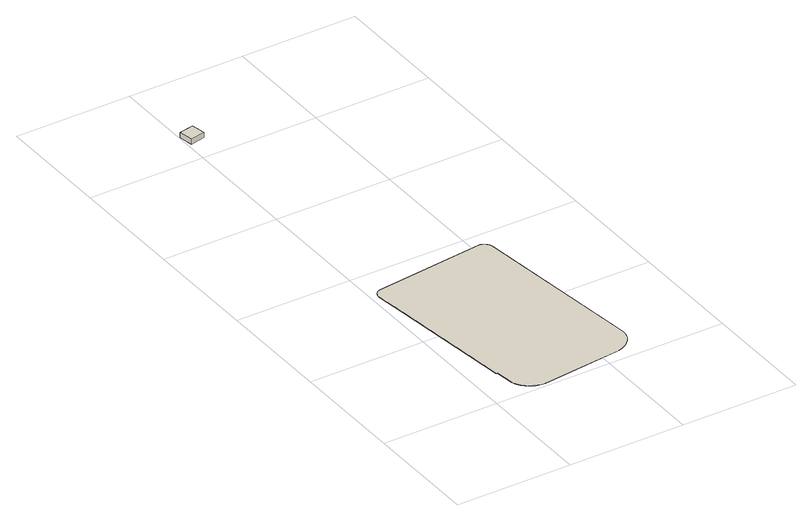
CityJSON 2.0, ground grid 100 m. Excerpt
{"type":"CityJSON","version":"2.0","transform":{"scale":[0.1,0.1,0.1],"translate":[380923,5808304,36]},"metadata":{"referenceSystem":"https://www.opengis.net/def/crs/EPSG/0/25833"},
"CityObjects":{
"building1":{"type":"Building","attributes":{"Gemeindeschluessel":"11000006","BezugspunktDach":"2200","function":"51006_1440","measuredHeight":0.32,"storeysAboveGround":0},"address":[{"country":"Germany","locality":"Berlin"}],"geometry":[{"type":"Solid","lod":"1","boundaries":[[[[0,1,2,3,4,5,6,7,8,9,10,11,12,13,14,15,16,17,18,19,20,21,22,23,24,25,26,27,28,29,30,31,32,33,34,35,36,37,38,39,40,41,42,43,44,45,46,47,48,49,50,51,52,53,54,55,56,57,58,59,60,61,62,63,64]],[[65,66,67,68,69,70,71,72,73,74,75,76,77,78,79,80,81,82,83,84,85,86,87,88,89,90,91,92,93,94,95,96,97,98,99,100,101,102,103,104,105,106,107,108,109,110,111,112,113,114,115,116,117,118,119,120,121,122,123,124,125,126,127,128,129]],[[65,129,64,63]],[[66,65,63,62]],[[67,66,62,61]],[[68,67,61,60]],[[69,68,60,59]],[[70,69,59,58]],[[71,70,58,57]],[[72,71,57,56]],[[73,72,56,55]],[[74,73,55,54]],[[75,74,54,53]],[[76,75,53,52]],[[77,76,52,51]],[[78,77,51,50]],[[79,78,50,49]],[[80,79,49,48]],[[81,80,48,47]],[[82,81,47,46]],[[83,82,46,45]],[[84,83,45,44]],[[85,84,44,43]],[[86,85,43,42]],[[87,86,42,41]],[[88,87,41,40]],[[89,88,40,39]],[[90,89,39,38]],[[91,90,38,37]],[[92,91,37,36]],[[93,92,36,35]],[[94,93,35,34]],[[95,94,34,33]],[[96,95,33,32]],[[97,96,32,31]],[[98,97,31,30]],[[99,98,30,29]],[[100,99,29,28]],[[101,100,28,27]],[[102,101,27,26]],[[103,102,26,25]],[[104,103,25,24]],[[105,104,24,23]],[[106,105,23,22]],[[107,106,22,21]],[[108,107,21,20]],[[109,108,20,19]],[[110,109,19,18]],[[111,110,18,17]],[[112,111,17,16]],[[113,112,16,15]],[[114,113,15,14]],[[115,114,14,13]],[[116,115,13,12]],[[117,116,12,11]],[[118,117,11,10]],[[119,118,10,9]],[[120,119,9,8]],[[121,120,8,7]],[[122,121,7,6]],[[123,122,6,5]],[[124,123,5,4]],[[125,124,4,3]],[[126,125,3,2]],[[127,126,2,1]],[[128,127,1,0]],[[129,128,0,64]]]]}]},
"building2":{"type":"Building","attributes":{"Gemeindeschluessel":"11000006","BezugspunktDach":"2200","function":"31001_2512","measuredHeight":4.53,"storeysAboveGround":1},"address":[{"country":"Germany","locality":"Berlin","thoroughfareNumber":"20A (3)","thoroughfareName":"Sachtlebenstraße"}],"geometry":[{"type":"Solid","lod":"1","boundaries":[[[[130,131,132,133]],[[134,135,136,137]],[[134,137,133,132]],[[135,134,132,131]],[[136,135,131,130]],[[137,136,130,133]]]]}]}
},
"vertices":[
[76,1401,30],[204,317,30],[213,318,30],[233,160,30],[238,144,30],[244,129,30],[251,115,30],[260,101,30],[269,88,30],[280,75,30],[291,64,30],[303,53,30],[316,43,30],[330,35,30],[345,27,30],[360,21,30],[375,16,30],[391,12,30],[407,9,30],[423,7,30],[439,7,30],[1128,86,30],[1144,88,30],[1159,92,30],[1175,97,30],[1190,104,30],[1204,111,30],[1218,120,30],[1231,130,30],[1243,141,30],[1254,152,30],[1265,165,30],[1274,178,30],[1282,192,30],[1289,207,30],[1295,222,30],[1299,238,30],[1302,254,30],[1304,270,30],[1305,286,30],[1126,1782,30],[1125,1792,30],[1122,1801,30],[1119,1810,30],[1114,1819,30],[1109,1826,30],[1102,1834,30],[1095,1840,30],[1087,1845,30],[1079,1850,30],[1070,1853,30],[1060,1856,30],[1051,1857,30],[106,1745,30],[97,1744,30],[88,1740,30],[80,1736,30],[72,1731,30],[65,1725,30],[59,1718,30],[54,1710,30],[50,1702,30],[47,1693,30],[45,1684,30],[44,1675,30],[45,1684,27],[47,1693,27],[50,1702,27],[54,1710,27],[59,1718,27],[65,1725,27],[72,1731,27],[80,1736,27],[88,1740,27],[97,1744,27],[106,1745,27],[1051,1857,27],[1060,1856,27],[1070,1853,27],[1079,1850,27],[1087,1845,27],[1095,1840,27],[1102,1834,27],[1109,1826,27],[1114,1819,27],[1119,1810,27],[1122,1801,27],[1125,1792,27],[1126,1782,27],[1305,286,27],[1304,270,27],[1302,254,27],[1299,238,27],[1295,222,27],[1289,207,27],[1282,192,27],[1274,178,27],[1265,165,27],[1254,152,27],[1243,141,27],[1231,130,27],[1218,120,27],[1204,111,27],[1190,104,27],[1175,97,27],[1159,92,27],[1144,88,27],[1128,86,27],[439,7,27],[423,7,27],[407,9,27],[391,12,27],[375,16,27],[360,21,27],[345,27,27],[330,35,27],[316,43,27],[303,53,27],[291,64,27],[280,75,27],[269,88,27],[260,101,27],[251,115,27],[244,129,27],[238,144,27],[233,160,27],[213,318,27],[204,317,27],[76,1401,27],[44,1675,27],
[30,4201,53],[159,4227,53],[136,4350,53],[7,4324,53],[136,4350,8],[159,4227,8],[30,4201,8],[7,4324,8]
]}
